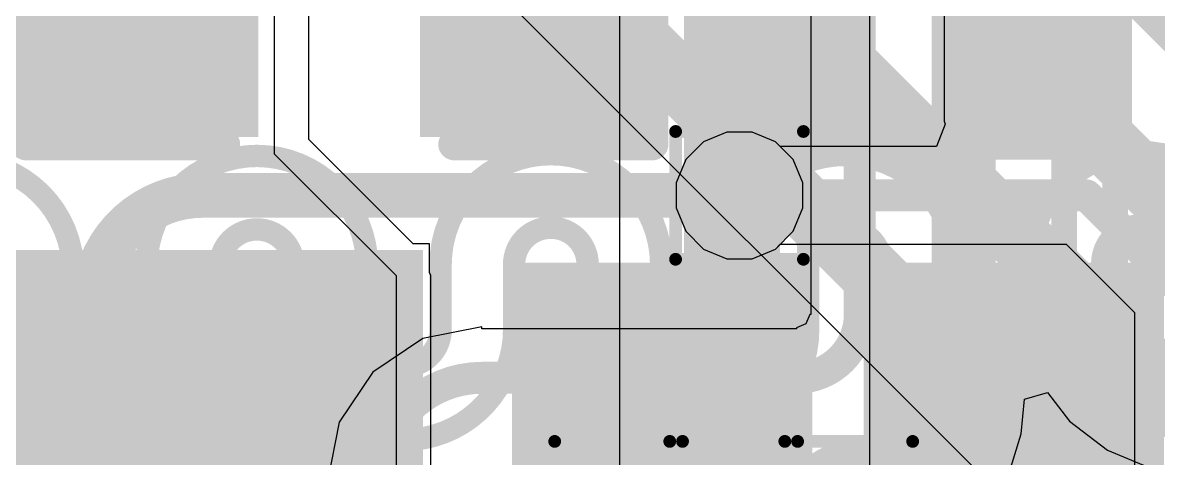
# Model space of a CAD drawing. Header units: inches. Extents: x -6 to 284, y -12 to 154.
# Drawn here: x 34.547 to 39.06, y 6.4 to 8.132 of the extents above; entities that cross this region are included whole.
import ezdxf

# ---------------------------------------------------------------- set-up
doc = ezdxf.new("R2010")
doc.units = ezdxf.units.IN
for name, color, linetype in [('Bottom Layer', 5, 'Continuous'), ('Bottom Overlay', 54, 'Continuous'), ('Bottom Paste', 16, 'Continuous'), ('Bottom Solder', 6, 'Continuous'), ('Drill Drawing', 1, 'Continuous'), ('GND-4', 54, 'Continuous'), ('PWR-1', 156, 'Continuous'), ('PWR-2', 130, 'Continuous'), ('Signal L1', 76, 'Continuous'), ('Signal L2', 6, 'Continuous'), ('Top Layer', 1, 'Continuous'), ('Via Holes', 16, 'Continuous')]:
    doc.layers.add(name, color=color, linetype=linetype)

# ---------------------------------------------------------------- blocks, each defined once
blk = doc.blocks.new('R___0402_B_227')
at = {"layer": 'Bottom Layer'}
for points in [[(-0.2412999999999999, 0.3174999999999999), (-0.2413000000000001, -0.3175), (-0.6985, -0.3174999999999999), (-0.6985, 0.3175)], [(0.6985, 0.3174999999999999), (0.6985, -0.3175), (0.2412999999999999, -0.3174999999999999), (0.2413000000000001, 0.3175)]]:
    blk.add_hatch(color=5, dxfattribs=at).paths.add_polyline_path(points)
at = {"layer": 'Bottom Paste'}
for points in [[(-0.2412999999999999, 0.3174999999999999), (-0.2413000000000001, -0.3175), (-0.6985, -0.3174999999999999), (-0.6985, 0.3175)], [(0.6985, 0.3174999999999999), (0.6985, -0.3175), (0.2412999999999999, -0.3174999999999999), (0.2413000000000001, 0.3175)]]:
    blk.add_hatch(color=16, dxfattribs=at).paths.add_polyline_path(points)
at = {"layer": 'Bottom Solder'}
for points in [[(-0.1862988399999999, 0.3725011599999999), (-0.18629884, -0.3725011600000001), (-0.75350116, -0.3725011599999999), (-0.75350116, 0.3725011600000001)], [(0.75350116, 0.3725011599999999), (0.75350116, -0.3725011600000001), (0.1862988399999999, -0.3725011599999999), (0.18629884, 0.3725011600000001)]]:
    blk.add_hatch(color=6, dxfattribs=at).paths.add_polyline_path(points)
at = {"layer": 'Bottom Overlay'}
for points in [[(-0.7874, -0.4064, 0.127, 0.127, 0), (-0.7874, 0.4064, 0.127, 0.127, 0)], [(-0.7874, 0.4064, 0.127, 0.127, 0), (0.7874, 0.4064, 0.127, 0.127, 0)], [(0.7874, -0.4064, 0.127, 0.127, 0), (0.7874, 0.4064, 0.127, 0.127, 0)], [(-0.8128, 0.4318, 0.0032258, 0.0032258, 0), (0.8128, 0.4318, 0.0032258, 0.0032258, 0)], [(-0.7874, -0.4064, 0.127, 0.127, 0), (0.7874, -0.4064, 0.127, 0.127, 0)]]:
    blk.add_lwpolyline(points, format="xyseb", dxfattribs=at)
for points in [[(-0.8191499999999999, 0.4064, 0.0635, 0.0635, 1), (-0.7556499999999999, 0.4064, 0.0635, 0.0635, 1)], [(-0.8191499999999999, 0.4064, 0.0635, 0.0635, 1), (-0.7556499999999999, 0.4064, 0.0635, 0.0635, 1)], [(0.7556499999999999, 0.4064, 0.0635, 0.0635, 1), (0.8191499999999999, 0.4064, 0.0635, 0.0635, 1)], [(0.7556499999999999, 0.4064, 0.0635, 0.0635, 1), (0.8191499999999999, 0.4064, 0.0635, 0.0635, 1)], [(-0.81360518, 0.4318, 0.0016129, 0.0016129, 1), (-0.8119948199999999, 0.4318, 0.0016129, 0.0016129, 1)], [(0.8119948199999999, 0.4318, 0.0016129, 0.0016129, 1), (0.81360518, 0.4318, 0.0016129, 0.0016129, 1)], [(-0.8191499999999999, -0.4064, 0.0635, 0.0635, 1), (-0.7556499999999999, -0.4064, 0.0635, 0.0635, 1)], [(-0.8191499999999999, -0.4064, 0.0635, 0.0635, 1), (-0.7556499999999999, -0.4064, 0.0635, 0.0635, 1)], [(0.7556499999999999, -0.4064, 0.0635, 0.0635, 1), (0.8191499999999999, -0.4064, 0.0635, 0.0635, 1)], [(0.7556499999999999, -0.4064, 0.0635, 0.0635, 1), (0.8191499999999999, -0.4064, 0.0635, 0.0635, 1)]]:
    blk.add_lwpolyline(points, format="xyseb", close=True, dxfattribs=at)
blk = doc.blocks.new('IND_0806_B_244')
at = {"layer": 'Bottom Layer'}
for points in [[(-1.32499735, 1.00000054), (-0.32499681, 1.00000054), (-0.32499681, -1.00000054), (-1.32499735, -1.00000054)], [(0.32499681, 1.00000054), (1.32499735, 1.00000054), (1.32499735, -1.00000054), (0.32499681, -1.00000054)]]:
    blk.add_hatch(color=5, dxfattribs=at).paths.add_polyline_path(points)
at = {"layer": 'Bottom Paste'}
for points in [[(-1.32499735, 1.00000054), (-0.32499681, 1.00000054), (-0.32499681, -1.00000054), (-1.32499735, -1.00000054)], [(0.32499681, 1.00000054), (1.32499735, 1.00000054), (1.32499735, -1.00000054), (0.32499681, -1.00000054)]]:
    blk.add_hatch(color=16, dxfattribs=at).paths.add_polyline_path(points)
at = {"layer": 'Bottom Solder'}
for points in [[(-1.42659735, 1.10160054), (-0.22339681, 1.10160054), (-0.22339681, -1.10160054), (-1.42659735, -1.10160054)], [(0.22339681, 1.10160054), (1.42659735, 1.10160054), (1.42659735, -1.10160054), (0.22339681, -1.10160054)]]:
    blk.add_hatch(color=6, dxfattribs=at).paths.add_polyline_path(points)
at = {"layer": 'Bottom Overlay'}
for points in [[(-0.127, 0.8636, 0.127, 0.127, 0), (0.1524, 0.8636, 0.127, 0.127, 0)], [(-0.127, -0.8636, 0.127, 0.127, 0), (0.1524, -0.8636, 0.127, 0.127, 0)]]:
    blk.add_lwpolyline(points, format="xyseb", dxfattribs=at)
for points in [[(-0.15875, 0.8636, 0.0635, 0.0635, 1), (-0.09524999999999999, 0.8636, 0.0635, 0.0635, 1)], [(0.12065, 0.8636, 0.0635, 0.0635, 1), (0.18415, 0.8636, 0.0635, 0.0635, 1)], [(-0.15875, -0.8636, 0.0635, 0.0635, 1), (-0.09524999999999999, -0.8636, 0.0635, 0.0635, 1)], [(0.12065, -0.8636, 0.0635, 0.0635, 1), (0.18415, -0.8636, 0.0635, 0.0635, 1)]]:
    blk.add_lwpolyline(points, format="xyseb", close=True, dxfattribs=at)
blk = doc.blocks.new('C___0603_B_430')
at = {"layer": 'Bottom Layer'}
for points in [[(-1.143, -0.4445), (-1.143, 0.4445), (-0.3809999999999999, 0.4445), (-0.3809999999999999, -0.4445)], [(0.3809999999999999, -0.4445), (0.3809999999999999, 0.4445), (1.143, 0.4445), (1.143, -0.4445)]]:
    blk.add_hatch(color=5, dxfattribs=at).paths.add_polyline_path(points)
at = {"layer": 'Bottom Paste'}
for points in [[(-1.143, -0.4445), (-1.143, 0.4445), (-0.3809999999999999, 0.4445), (-0.3809999999999999, -0.4445)], [(0.3809999999999999, -0.4445), (0.3809999999999999, 0.4445), (1.143, 0.4445), (1.143, -0.4445)]]:
    blk.add_hatch(color=16, dxfattribs=at).paths.add_polyline_path(points)
at = {"layer": 'Bottom Solder'}
for points in [[(-1.20299988, -0.50449988), (-1.20299988, 0.50449988), (-0.3210001199999999, 0.50449988), (-0.3210001199999999, -0.50449988)], [(0.3210001199999999, -0.50449988), (0.3210001199999999, 0.50449988), (1.20299988, 0.50449988), (1.20299988, -0.50449988)]]:
    blk.add_hatch(color=6, dxfattribs=at).paths.add_polyline_path(points)
at = {"layer": 'Bottom Overlay'}
for points in [[(-1.2446, 0.5334, 0.127, 0.127, 0), (-1.2446, -0.5334, 0.127, 0.127, 0)], [(-0.4571999999999999, 0.5334, 0.127, 0.127, 0), (-1.2446, 0.5334, 0.127, 0.127, 0)], [(1.2446, 0.5334, 0.127, 0.127, 0), (0.4571999999999999, 0.5333974599999999, 0.127, 0.127, 0)], [(1.2446, 0.5334, 0.127, 0.127, 0), (1.2446, -0.5334, 0.127, 0.127, 0)], [(-0.4571999999999999, -0.5334, 0.127, 0.127, 0), (-1.2446, -0.5334, 0.127, 0.127, 0)], [(1.2446, -0.5334, 0.127, 0.127, 0), (0.4571999999999999, -0.5334, 0.127, 0.127, 0)]]:
    blk.add_lwpolyline(points, format="xyseb", dxfattribs=at)
for points in [[(-1.27635, 0.5334, 0.0635, 0.0635, 1), (-1.21285, 0.5334, 0.0635, 0.0635, 1)], [(-1.27635, 0.5334, 0.0635, 0.0635, 1), (-1.21285, 0.5334, 0.0635, 0.0635, 1)], [(-0.4889499999999999, 0.5334, 0.0635, 0.0635, 1), (-0.42545, 0.5334, 0.0635, 0.0635, 1)], [(0.42545, 0.5333974599999999, 0.0635, 0.0635, 1), (0.4889499999999999, 0.5333974599999999, 0.0635, 0.0635, 1)], [(1.21285, 0.5334, 0.0635, 0.0635, 1), (1.27635, 0.5334, 0.0635, 0.0635, 1)], [(1.21285, 0.5334, 0.0635, 0.0635, 1), (1.27635, 0.5334, 0.0635, 0.0635, 1)], [(-1.27635, -0.5334, 0.0635, 0.0635, 1), (-1.21285, -0.5334, 0.0635, 0.0635, 1)], [(-1.27635, -0.5334, 0.0635, 0.0635, 1), (-1.21285, -0.5334, 0.0635, 0.0635, 1)], [(-0.4889499999999999, -0.5334, 0.0635, 0.0635, 1), (-0.42545, -0.5334, 0.0635, 0.0635, 1)], [(0.42545, -0.5334, 0.0635, 0.0635, 1), (0.4889499999999999, -0.5334, 0.0635, 0.0635, 1)], [(1.21285, -0.5334, 0.0635, 0.0635, 1), (1.27635, -0.5334, 0.0635, 0.0635, 1)], [(1.21285, -0.5334, 0.0635, 0.0635, 1), (1.27635, -0.5334, 0.0635, 0.0635, 1)]]:
    blk.add_lwpolyline(points, format="xyseb", close=True, dxfattribs=at)
blk = doc.blocks.new('C___0603_B_466')
at = {"layer": 'Bottom Layer'}
for points in [[(-1.143, -0.4445), (-1.143, 0.4445), (-0.3810000000000001, 0.4445), (-0.3809999999999999, -0.4445)], [(0.3810000000000001, -0.4445), (0.3809999999999999, 0.4445), (1.143, 0.4445), (1.143, -0.4445)]]:
    blk.add_hatch(color=5, dxfattribs=at).paths.add_polyline_path(points)
at = {"layer": 'Bottom Paste'}
for points in [[(-1.143, -0.4445), (-1.143, 0.4445), (-0.3810000000000001, 0.4445), (-0.3809999999999999, -0.4445)], [(0.3810000000000001, -0.4445), (0.3809999999999999, 0.4445), (1.143, 0.4445), (1.143, -0.4445)]]:
    blk.add_hatch(color=16, dxfattribs=at).paths.add_polyline_path(points)
at = {"layer": 'Bottom Solder'}
for points in [[(-1.20299988, -0.50449988), (-1.20299988, 0.5044998799999999), (-0.3210001200000001, 0.50449988), (-0.3210001199999999, -0.5044998799999999)], [(0.3210001200000001, -0.50449988), (0.3210001199999999, 0.5044998799999999), (1.20299988, 0.50449988), (1.20299988, -0.5044998799999999)]]:
    blk.add_hatch(color=6, dxfattribs=at).paths.add_polyline_path(points)
at = {"layer": 'Bottom Overlay'}
for points in [[(-1.2446, -0.5334, 0.127, 0.127, 0), (-1.2446, 0.5334, 0.127, 0.127, 0)], [(-0.4571999999999999, 0.5334, 0.127, 0.127, 0), (-1.2446, 0.5334, 0.127, 0.127, 0)], [(1.2446, 0.5334, 0.127, 0.127, 0), (0.4571999999999999, 0.5334, 0.127, 0.127, 0)], [(1.2446, -0.5334, 0.127, 0.127, 0), (1.2446, 0.5334, 0.127, 0.127, 0)], [(-0.4571999999999999, -0.5334, 0.127, 0.127, 0), (-1.2446, -0.5334, 0.127, 0.127, 0)], [(1.2446, -0.5334, 0.127, 0.127, 0), (0.4571999999999999, -0.5334, 0.127, 0.127, 0)]]:
    blk.add_lwpolyline(points, format="xyseb", dxfattribs=at)
for points in [[(-1.27635, 0.5334, 0.0635, 0.0635, 1), (-1.21285, 0.5334, 0.0635, 0.0635, 1)], [(-1.27635, 0.5334, 0.0635, 0.0635, 1), (-1.21285, 0.5334, 0.0635, 0.0635, 1)], [(-0.4889499999999999, 0.5334, 0.0635, 0.0635, 1), (-0.42545, 0.5334, 0.0635, 0.0635, 1)], [(0.42545, 0.5334, 0.0635, 0.0635, 1), (0.4889499999999999, 0.5334, 0.0635, 0.0635, 1)], [(1.21285, 0.5334, 0.0635, 0.0635, 1), (1.27635, 0.5334, 0.0635, 0.0635, 1)], [(1.21285, 0.5334, 0.0635, 0.0635, 1), (1.27635, 0.5334, 0.0635, 0.0635, 1)], [(-1.27635, -0.5334, 0.0635, 0.0635, 1), (-1.21285, -0.5334, 0.0635, 0.0635, 1)], [(-1.27635, -0.5334, 0.0635, 0.0635, 1), (-1.21285, -0.5334, 0.0635, 0.0635, 1)], [(-0.4889499999999999, -0.5334, 0.0635, 0.0635, 1), (-0.42545, -0.5334, 0.0635, 0.0635, 1)], [(0.42545, -0.5334, 0.0635, 0.0635, 1), (0.4889499999999999, -0.5334, 0.0635, 0.0635, 1)], [(1.21285, -0.5334, 0.0635, 0.0635, 1), (1.27635, -0.5334, 0.0635, 0.0635, 1)], [(1.21285, -0.5334, 0.0635, 0.0635, 1), (1.27635, -0.5334, 0.0635, 0.0635, 1)]]:
    blk.add_lwpolyline(points, format="xyseb", close=True, dxfattribs=at)
blk = doc.blocks.new('C___0603_B_468')
at = {"layer": 'Bottom Layer'}
for points in [[(-1.143, -0.4445), (-1.143, 0.4445), (-0.3810000000000001, 0.4445), (-0.3809999999999999, -0.4445)], [(0.3810000000000001, -0.4445), (0.3809999999999999, 0.4445), (1.143, 0.4445), (1.143, -0.4445)]]:
    blk.add_hatch(color=5, dxfattribs=at).paths.add_polyline_path(points)
at = {"layer": 'Bottom Paste'}
for points in [[(-1.143, -0.4445), (-1.143, 0.4445), (-0.3810000000000001, 0.4445), (-0.3809999999999999, -0.4445)], [(0.3810000000000001, -0.4445), (0.3809999999999999, 0.4445), (1.143, 0.4445), (1.143, -0.4445)]]:
    blk.add_hatch(color=16, dxfattribs=at).paths.add_polyline_path(points)
at = {"layer": 'Bottom Solder'}
for points in [[(-1.20299988, -0.50449988), (-1.20299988, 0.5044998799999999), (-0.3210001200000001, 0.50449988), (-0.3210001199999999, -0.5044998799999999)], [(0.3210001200000001, -0.50449988), (0.3210001199999999, 0.5044998799999999), (1.20299988, 0.50449988), (1.20299988, -0.5044998799999999)]]:
    blk.add_hatch(color=6, dxfattribs=at).paths.add_polyline_path(points)
at = {"layer": 'Bottom Overlay'}
for points in [[(-1.2446, -0.5334, 0.127, 0.127, 0), (-1.2446, 0.5334, 0.127, 0.127, 0)], [(-0.4571999999999999, 0.5334, 0.127, 0.127, 0), (-1.2446, 0.5334, 0.127, 0.127, 0)], [(1.2446, 0.5334, 0.127, 0.127, 0), (0.4571999999999999, 0.5334, 0.127, 0.127, 0)], [(1.2446, -0.5334, 0.127, 0.127, 0), (1.2446, 0.5334, 0.127, 0.127, 0)], [(-0.4571999999999999, -0.5334, 0.127, 0.127, 0), (-1.2446, -0.5334, 0.127, 0.127, 0)], [(1.2446, -0.5334, 0.127, 0.127, 0), (0.4571999999999999, -0.5334, 0.127, 0.127, 0)]]:
    blk.add_lwpolyline(points, format="xyseb", dxfattribs=at)
for points in [[(-1.27635, 0.5334, 0.0635, 0.0635, 1), (-1.21285, 0.5334, 0.0635, 0.0635, 1)], [(-1.27635, 0.5334, 0.0635, 0.0635, 1), (-1.21285, 0.5334, 0.0635, 0.0635, 1)], [(-0.4889499999999999, 0.5334, 0.0635, 0.0635, 1), (-0.42545, 0.5334, 0.0635, 0.0635, 1)], [(0.42545, 0.5334, 0.0635, 0.0635, 1), (0.4889499999999999, 0.5334, 0.0635, 0.0635, 1)], [(1.21285, 0.5334, 0.0635, 0.0635, 1), (1.27635, 0.5334, 0.0635, 0.0635, 1)], [(1.21285, 0.5334, 0.0635, 0.0635, 1), (1.27635, 0.5334, 0.0635, 0.0635, 1)], [(-1.27635, -0.5334, 0.0635, 0.0635, 1), (-1.21285, -0.5334, 0.0635, 0.0635, 1)], [(-1.27635, -0.5334, 0.0635, 0.0635, 1), (-1.21285, -0.5334, 0.0635, 0.0635, 1)], [(-0.4889499999999999, -0.5334, 0.0635, 0.0635, 1), (-0.42545, -0.5334, 0.0635, 0.0635, 1)], [(0.42545, -0.5334, 0.0635, 0.0635, 1), (0.4889499999999999, -0.5334, 0.0635, 0.0635, 1)], [(1.21285, -0.5334, 0.0635, 0.0635, 1), (1.27635, -0.5334, 0.0635, 0.0635, 1)], [(1.21285, -0.5334, 0.0635, 0.0635, 1), (1.27635, -0.5334, 0.0635, 0.0635, 1)]]:
    blk.add_lwpolyline(points, format="xyseb", close=True, dxfattribs=at)

msp = doc.modelspace()

# ---------------------------------------------------------------- hatches: boundary and pattern name
at = {"layer": 'Bottom Layer'}
msp.add_hatch(color=5, dxfattribs=at).paths.add_polyline_path([(38.34595836, 7.739628919999999), (38.80315836, 7.739628919999999), (38.80315836, 10.60519088), (38.34595836, 10.60519088)])
h = msp.add_hatch(color=5, dxfattribs=at)
edge = h.paths.add_edge_path()
edge.add_arc((37.39564784, 7.445179420000001), 0.1499997, 0, 360)
at = {"layer": 'Bottom Solder'}
h = msp.add_hatch(color=6, dxfattribs=at)
edge = h.paths.add_edge_path()
edge.add_arc((37.39564784, 7.445179420000001), 0.2515997, 0, 360)
h = msp.add_hatch(color=6, dxfattribs=at)
edge = h.paths.add_edge_path()
edge.add_arc((36.91523732, 6.21335562), 0.2515997, 0, 360)
h = msp.add_hatch(color=6, dxfattribs=at)
edge = h.paths.add_edge_path()
edge.add_arc((37.37243732, 6.21335562), 0.2515997, 0, 360)
h = msp.add_hatch(color=6, dxfattribs=at)
edge = h.paths.add_edge_path()
edge.add_arc((37.82963732, 6.21335562), 0.2515997, 0, 360)
at = {"layer": 'GND-4'}
h = msp.add_hatch(color=54, dxfattribs=at)
edge = h.paths.add_edge_path()
edge.add_arc((37.39564784, 7.445179420000001), 0.1499997, 0, 360)
at = {"layer": 'Signal L2'}
h = msp.add_hatch(color=6, dxfattribs=at)
edge = h.paths.add_edge_path()
edge.add_arc((37.39564784, 7.445179420000001), 0.1499997, 0, 360)
at = {"layer": 'Via Holes'}
h = msp.add_hatch(color=7, dxfattribs=at)
edge = h.paths.add_edge_path()
edge.add_arc((37.39564784, 7.445179420000001), 0.07499858, 0, 360)

# ---------------------------------------------------------------- linework, layer by layer
at = {"layer": 'Bottom Layer'}
for p, q in [((35.54700536, 10.78193932), (35.54700536, 7.61049278)), ((35.68447016, 7.66743196), (35.68447016, 10.78193932)), ((38.20849355999999, 10.57889934), (38.20849355999999, 7.739628919999999)), ((38.21317986, 7.728310679999999), (38.17775701999999, 7.639410679999999)), ((38.20849355999999, 7.739628919999999), (38.21317986, 7.728310679999999)), ((37.34560222, 7.69677912), (37.25312844, 7.65847592)), ((37.44569345999999, 7.69677912), (37.34560222, 7.69677912)), ((37.53816724, 7.65847592), (37.44569345999999, 7.69677912)), ((36.09866288, 7.2532367), (35.68447016, 7.66743196)), ((37.25312844, 7.65847592), (37.18235134, 7.58769882)), ((37.55723248, 7.639410679999999), (37.53816724, 7.65847592)), ((38.17775701999999, 7.639410679999999), (37.55723248, 7.639410679999999)), ((35.54700536, 7.61049278), (36.03125636, 7.1262367)), ((37.18235134, 7.58769882), (37.14404814, 7.495225039999999)), ((37.14404814, 7.495225039999999), (37.14404814, 7.395133799999999)), ((37.14404814, 7.395133799999999), (37.18235134, 7.302660019999999)), ((37.18235134, 7.302660019999999), (37.25312844, 7.23188292)), ((36.16333889999999, 7.2532367), (36.09866288, 7.2532367)), ((36.16333889999999, 7.139231339999999), (36.16333889999999, 7.2532367)), ((37.25312844, 7.23188292), (37.34560222, 7.19357972)), ((37.44569345999999, 7.19357972), (37.53816724, 7.23188292)), ((37.53816724, 7.23188292), (37.55723248, 7.25094816)), ((37.55723248, 7.25094816), (38.69385962, 7.25094816)), ((38.69385962, 7.25094816), (38.9645144, 6.980295920000001)), ((37.34560222, 7.19357972), (37.44569345999999, 7.19357972)), ((36.16872116, 7.1262367), (36.16333889999999, 7.139231339999999)), ((36.03125636, 7.1262367), (36.03125636, 5.718050539999999)), ((36.16872116, 5.9174761), (36.16872116, 7.1262367)), ((38.9645144, 6.980295920000001), (38.9645144, 5.91147154))]:
    msp.add_line(p, q, dxfattribs=at)
for points in [[(38.57455836, 7.968228919999999, 0.127, 0.127, 0), (38.57455836, 8.057128919999998, 0.127, 0.127, 0)], [(38.57455836, 7.968228919999999, 0.127, 0.127, 0), (39.05007938, 7.49270536, 0.127, 0.127, 0)], [(39.05007938, 7.49270536, 0.127, 0.127, 0), (39.38734565999999, 7.15543908, 0.127, 0.127, 0)], [(37.39564784, 7.445179420000001, 0.127, 0.127, 0), (38.77431411999999, 7.445179420000001, 0.127, 0.127, 0)], [(38.77431411999999, 7.445179420000001, 0.127, 0.127, 0), (39.15874566, 7.06074788, 0.127, 0.127, 0)]]:
    msp.add_lwpolyline(points, format="xyseb", dxfattribs=at)
for points in [[(38.54280836, 8.057128919999998, 0.0635, 0.0635, 1), (38.60630836, 8.057128919999998, 0.0635, 0.0635, 1)], [(38.54280836, 7.968228919999999, 0.0635, 0.0635, 1), (38.60630836, 7.968228919999999, 0.0635, 0.0635, 1)], [(38.54280836, 7.968228919999999, 0.0635, 0.0635, 1), (38.60630836, 7.968228919999999, 0.0635, 0.0635, 1)], [(39.01832938, 7.49270536, 0.0635, 0.0635, 1), (39.08182937999999, 7.49270536, 0.0635, 0.0635, 1)], [(39.01832938, 7.49270536, 0.0635, 0.0635, 1), (39.08182937999999, 7.49270536, 0.0635, 0.0635, 1)], [(37.36389784, 7.445179420000001, 0.0635, 0.0635, 1), (37.42739784, 7.445179420000001, 0.0635, 0.0635, 1)], [(38.74256412, 7.445179420000001, 0.0635, 0.0635, 1), (38.80606412, 7.445179420000001, 0.0635, 0.0635, 1)], [(38.74256412, 7.445179420000001, 0.0635, 0.0635, 1), (38.80606412, 7.445179420000001, 0.0635, 0.0635, 1)]]:
    msp.add_lwpolyline(points, format="xyseb", close=True, dxfattribs=at)
at = {"layer": 'Drill Drawing'}
for points in [[(37.14164784, 7.699179419999999, 0.0508, 0.0508, 0), (37.64964784, 7.699179419999999, 0.0508, 0.0508, 0)], [(37.14164784, 7.19117942, 0.0508, 0.0508, 0), (37.14164784, 7.699179419999999, 0.0508, 0.0508, 0)], [(37.64964784, 7.19117942, 0.0508, 0.0508, 0), (37.64964784, 7.699179419999999, 0.0508, 0.0508, 0)], [(37.14164784, 7.19117942, 0.0508, 0.0508, 0), (37.64964784, 7.19117942, 0.0508, 0.0508, 0)], [(36.66123732, 6.46735562, 0.0508, 0.0508, 0), (37.16923732, 6.46735562, 0.0508, 0.0508, 0)], [(36.66123732, 5.95935562, 0.0508, 0.0508, 0), (36.66123732, 6.46735562, 0.0508, 0.0508, 0)], [(37.11843732, 6.46735562, 0.0508, 0.0508, 0), (37.62643732, 6.46735562, 0.0508, 0.0508, 0)], [(37.11843732, 5.95935562, 0.0508, 0.0508, 0), (37.11843732, 6.46735562, 0.0508, 0.0508, 0)], [(37.16923732, 5.95935562, 0.0508, 0.0508, 0), (37.16923732, 6.46735562, 0.0508, 0.0508, 0)], [(37.57563732, 6.46735562, 0.0508, 0.0508, 0), (38.08363732, 6.46735562, 0.0508, 0.0508, 0)], [(37.57563732, 5.95935562, 0.0508, 0.0508, 0), (37.57563732, 6.46735562, 0.0508, 0.0508, 0)], [(37.62643732, 5.95935562, 0.0508, 0.0508, 0), (37.62643732, 6.46735562, 0.0508, 0.0508, 0)], [(38.08363732, 5.95935562, 0.0508, 0.0508, 0), (38.08363732, 6.46735562, 0.0508, 0.0508, 0)]]:
    msp.add_lwpolyline(points, format="xyseb", dxfattribs=at)
for points in [[(37.12894784, 7.699179419999999, 0.0254, 0.0254, 1), (37.15434783999999, 7.699179419999999, 0.0254, 0.0254, 1)], [(37.12894784, 7.699179419999999, 0.0254, 0.0254, 1), (37.15434783999999, 7.699179419999999, 0.0254, 0.0254, 1)], [(37.63694784, 7.699179419999999, 0.0254, 0.0254, 1), (37.66234784, 7.699179419999999, 0.0254, 0.0254, 1)], [(37.63694784, 7.699179419999999, 0.0254, 0.0254, 1), (37.66234784, 7.699179419999999, 0.0254, 0.0254, 1)], [(37.12894784, 7.19117942, 0.0254, 0.0254, 1), (37.15434783999999, 7.19117942, 0.0254, 0.0254, 1)], [(37.12894784, 7.19117942, 0.0254, 0.0254, 1), (37.15434783999999, 7.19117942, 0.0254, 0.0254, 1)], [(37.63694784, 7.19117942, 0.0254, 0.0254, 1), (37.66234784, 7.19117942, 0.0254, 0.0254, 1)], [(37.63694784, 7.19117942, 0.0254, 0.0254, 1), (37.66234784, 7.19117942, 0.0254, 0.0254, 1)], [(36.64853732, 6.46735562, 0.0254, 0.0254, 1), (36.67393731999999, 6.46735562, 0.0254, 0.0254, 1)], [(36.64853732, 6.46735562, 0.0254, 0.0254, 1), (36.67393731999999, 6.46735562, 0.0254, 0.0254, 1)], [(37.10573732, 6.46735562, 0.0254, 0.0254, 1), (37.13113731999999, 6.46735562, 0.0254, 0.0254, 1)], [(37.10573732, 6.46735562, 0.0254, 0.0254, 1), (37.13113731999999, 6.46735562, 0.0254, 0.0254, 1)], [(37.15653732, 6.46735562, 0.0254, 0.0254, 1), (37.18193732, 6.46735562, 0.0254, 0.0254, 1)], [(37.15653732, 6.46735562, 0.0254, 0.0254, 1), (37.18193732, 6.46735562, 0.0254, 0.0254, 1)], [(37.56293732, 6.46735562, 0.0254, 0.0254, 1), (37.58833731999999, 6.46735562, 0.0254, 0.0254, 1)], [(37.56293732, 6.46735562, 0.0254, 0.0254, 1), (37.58833731999999, 6.46735562, 0.0254, 0.0254, 1)], [(37.61373732, 6.46735562, 0.0254, 0.0254, 1), (37.63913732, 6.46735562, 0.0254, 0.0254, 1)], [(37.61373732, 6.46735562, 0.0254, 0.0254, 1), (37.63913732, 6.46735562, 0.0254, 0.0254, 1)], [(38.07093732, 6.46735562, 0.0254, 0.0254, 1), (38.09633732, 6.46735562, 0.0254, 0.0254, 1)], [(38.07093732, 6.46735562, 0.0254, 0.0254, 1), (38.09633732, 6.46735562, 0.0254, 0.0254, 1)]]:
    msp.add_lwpolyline(points, format="xyseb", close=True, dxfattribs=at)
at = {"layer": 'GND-4'}
for p, q in [((37.34560222, 7.69677912), (37.25312844, 7.65847592)), ((37.44569345999999, 7.69677912), (37.34560222, 7.69677912)), ((37.53816724, 7.65847592), (37.44569345999999, 7.69677912)), ((37.25312844, 7.65847592), (37.18235134, 7.58769882)), ((37.60894434, 7.58769882), (37.53816724, 7.65847592)), ((37.18235134, 7.58769882), (37.14404814, 7.495225039999999)), ((37.64724754, 7.495225039999999), (37.60894434, 7.58769882)), ((37.14404814, 7.495225039999999), (37.14404814, 7.395133799999999)), ((37.64724754, 7.395133799999999), (37.64724754, 7.495225039999999)), ((37.14404814, 7.395133799999999), (37.18235134, 7.302660019999999)), ((37.60894434, 7.302660019999999), (37.64724754, 7.395133799999999)), ((37.18235134, 7.302660019999999), (37.25312844, 7.23188292)), ((37.53816724, 7.23188292), (37.60894434, 7.302660019999999)), ((37.25312844, 7.23188292), (37.34560222, 7.19357972)), ((37.44569345999999, 7.19357972), (37.53816724, 7.23188292)), ((37.34560222, 7.19357972), (37.44569345999999, 7.19357972))]:
    msp.add_line(p, q, dxfattribs=at)
at = {"layer": 'PWR-1'}
for p, q in [((36.91887206, 15.29101336), (36.91887206, 4.91602014)), ((37.91341414, 4.49352416), (37.91341414, 12.77255002))]:
    msp.add_line(p, q, dxfattribs=at)
msp.add_lwpolyline([(37.36618637999999, 4.68884762, 0.3809999999999999, 0.3809999999999999, 0), (37.36618637999999, 13.4521575, 0.3809999999999999, 0.3809999999999999, 0)], format="xyseb", dxfattribs=at)
at = {"layer": 'PWR-2'}
msp.add_line((36.45122757999999, 8.23931804), (40.85967444, 3.83087118), dxfattribs=at)
for points in [[(38.09881382, 9.184520619999999, 0.254, 0.254, 0), (42.75209382, 4.53124062, 0.254, 0.254, 0)], [(37.61909926, 8.890762, 0.254, 0.254, 0), (42.28737542, 4.222485839999999, 0.254, 0.254, 0)], [(37.12674566, 8.6540467, 0.254, 0.254, 0), (41.7278439, 4.05294846, 0.254, 0.254, 0)], [(36.63435141999999, 8.42244188, 0.254, 0.254, 0), (41.1186503, 3.938142999999999, 0.254, 0.254, 0)]]:
    msp.add_lwpolyline(points, format="xyseb", dxfattribs=at)
at = {"layer": 'Signal L1'}
for points in [[(35.03956162, 7.166503319999999, 0.08889999999999999, 0.08889999999999999, -0.9960772647489565), (35.915854, 7.164781199999999, 0.08889999999999999, 0.08889999999999999, 0)], [(36.20795146, 7.171065159999999, 0.08889999999999999, 0.08889999999999999, -0.9979788423930086), (37.08424891999999, 7.17227928, 0.08889999999999999, 0.08889999999999999, 0)], [(37.37634637999999, 7.168179719999999, 0.08889999999999999, 0.08889999999999999, -0.9979788423930086), (38.25264384, 7.16939384, 0.08889999999999999, 0.08889999999999999, 0)], [(38.54474638, 7.173158119999999, 0.08889999999999999, 0.08889999999999999, -0.4141080958316922), (38.98896952, 7.617536199999999, 0.08889999999999999, 0.08889999999999999, 0)], [(38.98896952, 7.617536199999999, 0.08889999999999999, 0.08889999999999999, -0.001486962764540149), (38.9898382, 7.617533659999999, 0.08889999999999999, 0.08889999999999999, 0)], [(38.9898382, 7.617533659999999, 0.08889999999999999, 0.08889999999999999, -0.4137313574715116), (39.4210413, 7.18561936, 0.08889999999999999, 0.08889999999999999, 0)], [(34.30931416, 7.57928634, 0.08889999999999999, 0.08889999999999999, -0.4142135623730951), (34.74746162, 7.141138879999999, 0.08889999999999999, 0.08889999999999999, 0)], [(36.50005146, 7.17092546, 0.08889999999999999, 0.08889999999999999, -0.9974553901509181), (36.79215145999999, 7.171390279999999, 0.08889999999999999, 0.08889999999999999, 0)], [(37.66844638, 7.16804002, 0.08889999999999999, 0.08889999999999999, -0.9974553901509181), (37.96054638, 7.16850484, 0.08889999999999999, 0.08889999999999999, 0)], [(38.83684638, 7.17315558, 0.08889999999999999, 0.08889999999999999, -0.4123192658306905), (38.98814148, 7.32543366, 0.08889999999999999, 0.08889999999999999, 0)], [(38.98841834, 7.32543112, 0.08889999999999999, 0.08889999999999999, -0.0004739047837751967), (38.98814148, 7.32543366, 0.08889999999999999, 0.08889999999999999, 0)], [(38.98841834, 7.32543112, 0.08889999999999999, 0.08889999999999999, -0.4156989098297285), (39.12894129999999, 7.18561936, 0.08889999999999999, 0.08889999999999999, 0)], [(35.33165907999999, 7.1651368, 0.08889999999999999, 0.08889999999999999, -0.9929120696093238), (35.62375146, 7.164781199999999, 0.08889999999999999, 0.08889999999999999, 0)], [(34.74746162, 6.911212999999999, 0.08889999999999999, 0.08889999999999999, 0), (34.74746162, 7.141138879999999, 0.08889999999999999, 0.08889999999999999, 0)], [(35.03955908, 6.91243474, 0.08889999999999999, 0.08889999999999999, 0), (35.03955908, 7.166503319999999, 0.08889999999999999, 0.08889999999999999, 0)], [(35.33165907999999, 6.91207914, 0.08889999999999999, 0.08889999999999999, 0), (35.33165907999999, 7.1651368, 0.08889999999999999, 0.08889999999999999, 0)], [(35.62375146, 6.911212999999999, 0.08889999999999999, 0.08889999999999999, 0), (35.62375146, 7.164781199999999, 0.08889999999999999, 0.08889999999999999, 0)], [(35.91585146, 6.911215539999999, 0.08889999999999999, 0.08889999999999999, 0), (35.91585146, 7.164781199999999, 0.08889999999999999, 0.08889999999999999, 0)], [(36.20795146, 7.171065159999999, 0.08889999999999999, 0.08889999999999999, 0), (36.207954, 6.911212999999999, 0.08889999999999999, 0.08889999999999999, 0)], [(36.50005146, 6.911218079999999, 0.08889999999999999, 0.08889999999999999, 0), (36.50005146, 7.17092546, 0.08889999999999999, 0.08889999999999999, 0)], [(36.79214892, 7.171390279999999, 0.08889999999999999, 0.08889999999999999, 0), (36.79215145999999, 6.911212999999999, 0.08889999999999999, 0.08889999999999999, 0)], [(37.08424638, 7.17227928, 0.08889999999999999, 0.08889999999999999, 0), (37.08424891999999, 6.911218079999999, 0.08889999999999999, 0.08889999999999999, 0)], [(37.37634637999999, 7.168179719999999, 0.08889999999999999, 0.08889999999999999, 0), (37.37634892, 6.911212999999999, 0.08889999999999999, 0.08889999999999999, 0)], [(37.66844638, 6.911218079999999, 0.08889999999999999, 0.08889999999999999, 0), (37.66844638, 7.16804002, 0.08889999999999999, 0.08889999999999999, 0)], [(37.96054384, 7.16850484, 0.08889999999999999, 0.08889999999999999, 0), (37.96054638, 6.911212999999999, 0.08889999999999999, 0.08889999999999999, 0)], [(38.2526413, 7.16939384, 0.08889999999999999, 0.08889999999999999, 0), (38.25264384, 6.911218079999999, 0.08889999999999999, 0.08889999999999999, 0)], [(38.54474384, 6.911218079999999, 0.08889999999999999, 0.08889999999999999, 0), (38.54474638, 7.173158119999999, 0.08889999999999999, 0.08889999999999999, 0)], [(38.83684384, 6.911212999999999, 0.08889999999999999, 0.08889999999999999, 0), (38.83684384, 7.17315558, 0.08889999999999999, 0.08889999999999999, 0)], [(34.89350908, 6.473065539999999, 0.08889999999999999, 0.08889999999999999, -0.4142135623730951), (34.45536162, 6.911212999999999, 0.08889999999999999, 0.08889999999999999, 0)], [(34.89350908, 6.76516554, 0.08889999999999999, 0.08889999999999999, -0.4142135623730951), (34.74746162, 6.911212999999999, 0.08889999999999999, 0.08889999999999999, 0)], [(35.03955908, 6.911212999999999, 0.08889999999999999, 0.08889999999999999, -0.4142135623730951), (34.89351162, 6.76516554, 0.08889999999999999, 0.08889999999999999, 0)], [(35.33165907999999, 6.911212999999999, 0.08889999999999999, 0.08889999999999999, -0.4142135623730951), (34.89351162, 6.473065539999999, 0.08889999999999999, 0.08889999999999999, 0)], [(35.03955654, 6.911210459999999, 0.08889999999999999, 0.08889999999999999, -0.001047829503370932), (35.03955908, 6.91243474, 0.08889999999999999, 0.08889999999999999, 0)], [(35.33165907999999, 6.91207914, 0.08889999999999999, 0.08889999999999999, -0.0006174008650557149), (35.33165907999999, 6.911718459999999, 0.08889999999999999, 0.08889999999999999, 0)], [(35.33165907999999, 6.911718459999999, 0.08889999999999999, 0.08889999999999999, -0.0004282641879759704), (35.33165907999999, 6.911218079999999, 0.08889999999999999, 0.08889999999999999, 0)], [(35.62375146, 6.911212999999999, 0.08889999999999999, 0.08889999999999999, 0), (35.62375654, 6.911212999999999, 0.08889999999999999, 0.08889999999999999, 0)], [(36.061904, 6.473065539999999, 0.08889999999999999, 0.08889999999999999, -0.4142135623730951), (35.62375654, 6.911212999999999, 0.08889999999999999, 0.08889999999999999, 0)], [(36.061904, 6.76516554, 0.08889999999999999, 0.08889999999999999, -0.4142135623730951), (35.91585654, 6.911212999999999, 0.08889999999999999, 0.08889999999999999, 0)], [(36.207954, 6.911212999999999, 0.08889999999999999, 0.08889999999999999, -0.4142135623730951), (36.06190654, 6.76516554, 0.08889999999999999, 0.08889999999999999, 0)], [(36.500054, 6.911212999999999, 0.08889999999999999, 0.08889999999999999, -0.4142135623730951), (36.06190654, 6.473065539999999, 0.08889999999999999, 0.08889999999999999, 0)], [(37.23029892, 6.473065539999999, 0.08889999999999999, 0.08889999999999999, -0.4142135623730951), (36.79215145999999, 6.911212999999999, 0.08889999999999999, 0.08889999999999999, 0)], [(37.23029892, 6.76516554, 0.08889999999999999, 0.08889999999999999, -0.4142135623730951), (37.08425146, 6.911212999999999, 0.08889999999999999, 0.08889999999999999, 0)], [(37.37634892, 6.911212999999999, 0.08889999999999999, 0.08889999999999999, -0.4142135623730951), (37.23030145999999, 6.76516554, 0.08889999999999999, 0.08889999999999999, 0)], [(37.66844892, 6.911212999999999, 0.08889999999999999, 0.08889999999999999, -0.4142135623730951), (37.23030145999999, 6.473065539999999, 0.08889999999999999, 0.08889999999999999, 0)], [(38.39869384, 6.473065539999999, 0.08889999999999999, 0.08889999999999999, -0.4142135623730951), (37.96054638, 6.911212999999999, 0.08889999999999999, 0.08889999999999999, 0)], [(38.39869384, 6.76516554, 0.08889999999999999, 0.08889999999999999, -0.4142135623730951), (38.25264637999999, 6.911212999999999, 0.08889999999999999, 0.08889999999999999, 0)], [(38.54474384, 6.911212999999999, 0.08889999999999999, 0.08889999999999999, -0.4142135623730951), (38.39869638, 6.76516554, 0.08889999999999999, 0.08889999999999999, 0)], [(38.83684384, 6.911212999999999, 0.08889999999999999, 0.08889999999999999, -0.4142135623730951), (38.39869638, 6.473065539999999, 0.08889999999999999, 0.08889999999999999, 0)], [(34.89350908, 6.76516554, 0.08889999999999999, 0.08889999999999999, 0), (34.89351162, 6.76516554, 0.08889999999999999, 0.08889999999999999, 0)], [(36.061904, 6.76516554, 0.08889999999999999, 0.08889999999999999, 0), (36.06190654, 6.76516554, 0.08889999999999999, 0.08889999999999999, 0)], [(37.23029892, 6.76516554, 0.08889999999999999, 0.08889999999999999, 0), (37.23030145999999, 6.76516554, 0.08889999999999999, 0.08889999999999999, 0)], [(38.39869384, 6.76516554, 0.08889999999999999, 0.08889999999999999, 0), (38.39869638, 6.76516554, 0.08889999999999999, 0.08889999999999999, 0)], [(34.89350908, 6.473065539999999, 0.08889999999999999, 0.08889999999999999, 0), (34.89351162, 6.473065539999999, 0.08889999999999999, 0.08889999999999999, 0)], [(36.061904, 6.473065539999999, 0.08889999999999999, 0.08889999999999999, 0), (36.06190654, 6.473065539999999, 0.08889999999999999, 0.08889999999999999, 0)], [(37.23029892, 6.473065539999999, 0.08889999999999999, 0.08889999999999999, 0), (37.23030145999999, 6.473065539999999, 0.08889999999999999, 0.08889999999999999, 0)], [(38.39869384, 6.473065539999999, 0.08889999999999999, 0.08889999999999999, 0), (38.39869638, 6.473065539999999, 0.08889999999999999, 0.08889999999999999, 0)]]:
    msp.add_lwpolyline(points, format="xyseb", dxfattribs=at)
for points in [[(38.96674452, 7.617536199999999, 0.04445, 0.04445, 1), (39.01119452, 7.617536199999999, 0.04445, 0.04445, 1)], [(38.96674452, 7.617536199999999, 0.04445, 0.04445, 1), (39.01119452, 7.617536199999999, 0.04445, 0.04445, 1)], [(38.9676132, 7.617533659999999, 0.04445, 0.04445, 1), (39.0120632, 7.617533659999999, 0.04445, 0.04445, 1)], [(38.9676132, 7.617533659999999, 0.04445, 0.04445, 1), (39.0120632, 7.617533659999999, 0.04445, 0.04445, 1)], [(38.96591648, 7.32543366, 0.04445, 0.04445, 1), (39.01036647999999, 7.32543366, 0.04445, 0.04445, 1)], [(38.96591648, 7.32543366, 0.04445, 0.04445, 1), (39.01036647999999, 7.32543366, 0.04445, 0.04445, 1)], [(38.96619334, 7.32543112, 0.04445, 0.04445, 1), (39.01064334, 7.32543112, 0.04445, 0.04445, 1)], [(38.96619334, 7.32543112, 0.04445, 0.04445, 1), (39.01064334, 7.32543112, 0.04445, 0.04445, 1)], [(34.72523662, 7.141138879999999, 0.04445, 0.04445, 1), (34.76968662, 7.141138879999999, 0.04445, 0.04445, 1)], [(34.72523662, 7.141138879999999, 0.04445, 0.04445, 1), (34.76968662, 7.141138879999999, 0.04445, 0.04445, 1)], [(35.01733408, 7.166503319999999, 0.04445, 0.04445, 1), (35.06178408, 7.166503319999999, 0.04445, 0.04445, 1)], [(35.01733661999999, 7.166503319999999, 0.04445, 0.04445, 1), (35.06178662, 7.166503319999999, 0.04445, 0.04445, 1)], [(35.30943408, 7.1651368, 0.04445, 0.04445, 1), (35.35388407999999, 7.1651368, 0.04445, 0.04445, 1)], [(35.30943408, 7.1651368, 0.04445, 0.04445, 1), (35.35388407999999, 7.1651368, 0.04445, 0.04445, 1)], [(35.60152646, 7.164781199999999, 0.04445, 0.04445, 1), (35.64597646, 7.164781199999999, 0.04445, 0.04445, 1)], [(35.60152646, 7.164781199999999, 0.04445, 0.04445, 1), (35.64597646, 7.164781199999999, 0.04445, 0.04445, 1)], [(35.89362646, 7.164781199999999, 0.04445, 0.04445, 1), (35.93807646, 7.164781199999999, 0.04445, 0.04445, 1)], [(35.893629, 7.164781199999999, 0.04445, 0.04445, 1), (35.93807899999999, 7.164781199999999, 0.04445, 0.04445, 1)], [(36.18572646, 7.171065159999999, 0.04445, 0.04445, 1), (36.23017646, 7.171065159999999, 0.04445, 0.04445, 1)], [(36.18572646, 7.171065159999999, 0.04445, 0.04445, 1), (36.23017646, 7.171065159999999, 0.04445, 0.04445, 1)], [(36.47782646, 7.17092546, 0.04445, 0.04445, 1), (36.52227646, 7.17092546, 0.04445, 0.04445, 1)], [(36.47782646, 7.17092546, 0.04445, 0.04445, 1), (36.52227646, 7.17092546, 0.04445, 0.04445, 1)], [(36.76992392, 7.171390279999999, 0.04445, 0.04445, 1), (36.81437392, 7.171390279999999, 0.04445, 0.04445, 1)], [(36.76992645999999, 7.171390279999999, 0.04445, 0.04445, 1), (36.81437646, 7.171390279999999, 0.04445, 0.04445, 1)], [(37.06202138, 7.17227928, 0.04445, 0.04445, 1), (37.10647138, 7.17227928, 0.04445, 0.04445, 1)], [(37.06202391999999, 7.17227928, 0.04445, 0.04445, 1), (37.10647392, 7.17227928, 0.04445, 0.04445, 1)], [(37.35412138, 7.168179719999999, 0.04445, 0.04445, 1), (37.39857138, 7.168179719999999, 0.04445, 0.04445, 1)], [(37.35412138, 7.168179719999999, 0.04445, 0.04445, 1), (37.39857138, 7.168179719999999, 0.04445, 0.04445, 1)], [(37.64622138, 7.16804002, 0.04445, 0.04445, 1), (37.69067138, 7.16804002, 0.04445, 0.04445, 1)], [(37.64622138, 7.16804002, 0.04445, 0.04445, 1), (37.69067138, 7.16804002, 0.04445, 0.04445, 1)], [(37.93831884, 7.16850484, 0.04445, 0.04445, 1), (37.98276884, 7.16850484, 0.04445, 0.04445, 1)], [(37.93832138, 7.16850484, 0.04445, 0.04445, 1), (37.98277138, 7.16850484, 0.04445, 0.04445, 1)], [(38.2304163, 7.16939384, 0.04445, 0.04445, 1), (38.2748663, 7.16939384, 0.04445, 0.04445, 1)], [(38.23041884, 7.16939384, 0.04445, 0.04445, 1), (38.27486884, 7.16939384, 0.04445, 0.04445, 1)], [(38.52252138, 7.173158119999999, 0.04445, 0.04445, 1), (38.56697138, 7.173158119999999, 0.04445, 0.04445, 1)], [(38.52252138, 7.173158119999999, 0.04445, 0.04445, 1), (38.56697138, 7.173158119999999, 0.04445, 0.04445, 1)], [(38.81461884, 7.17315558, 0.04445, 0.04445, 1), (38.85906884, 7.17315558, 0.04445, 0.04445, 1)], [(38.81462138, 7.17315558, 0.04445, 0.04445, 1), (38.85907138, 7.17315558, 0.04445, 0.04445, 1)], [(34.72523662, 6.911212999999999, 0.04445, 0.04445, 1), (34.76968662, 6.911212999999999, 0.04445, 0.04445, 1)], [(34.72523662, 6.911212999999999, 0.04445, 0.04445, 1), (34.76968662, 6.911212999999999, 0.04445, 0.04445, 1)], [(35.01733153999999, 6.911210459999999, 0.04445, 0.04445, 1), (35.06178154, 6.911210459999999, 0.04445, 0.04445, 1)], [(35.01733408, 6.91243474, 0.04445, 0.04445, 1), (35.06178408, 6.91243474, 0.04445, 0.04445, 1)], [(35.01733408, 6.91243474, 0.04445, 0.04445, 1), (35.06178408, 6.91243474, 0.04445, 0.04445, 1)], [(35.01733408, 6.911212999999999, 0.04445, 0.04445, 1), (35.06178408, 6.911212999999999, 0.04445, 0.04445, 1)], [(35.30943408, 6.91207914, 0.04445, 0.04445, 1), (35.35388407999999, 6.91207914, 0.04445, 0.04445, 1)], [(35.30943408, 6.91207914, 0.04445, 0.04445, 1), (35.35388407999999, 6.91207914, 0.04445, 0.04445, 1)], [(35.30943408, 6.911718459999999, 0.04445, 0.04445, 1), (35.35388407999999, 6.911718459999999, 0.04445, 0.04445, 1)], [(35.30943408, 6.911718459999999, 0.04445, 0.04445, 1), (35.35388407999999, 6.911718459999999, 0.04445, 0.04445, 1)], [(35.30943408, 6.911218079999999, 0.04445, 0.04445, 1), (35.35388407999999, 6.911218079999999, 0.04445, 0.04445, 1)], [(35.30943408, 6.911212999999999, 0.04445, 0.04445, 1), (35.35388407999999, 6.911212999999999, 0.04445, 0.04445, 1)], [(35.60152646, 6.911212999999999, 0.04445, 0.04445, 1), (35.64597646, 6.911212999999999, 0.04445, 0.04445, 1)], [(35.60152646, 6.911212999999999, 0.04445, 0.04445, 1), (35.64597646, 6.911212999999999, 0.04445, 0.04445, 1)], [(35.60153154, 6.911212999999999, 0.04445, 0.04445, 1), (35.64598153999999, 6.911212999999999, 0.04445, 0.04445, 1)], [(35.60153154, 6.911212999999999, 0.04445, 0.04445, 1), (35.64598153999999, 6.911212999999999, 0.04445, 0.04445, 1)], [(35.89362646, 6.911215539999999, 0.04445, 0.04445, 1), (35.93807646, 6.911215539999999, 0.04445, 0.04445, 1)], [(35.89363154, 6.911212999999999, 0.04445, 0.04445, 1), (35.93808154, 6.911212999999999, 0.04445, 0.04445, 1)], [(36.185729, 6.911212999999999, 0.04445, 0.04445, 1), (36.230179, 6.911212999999999, 0.04445, 0.04445, 1)], [(36.185729, 6.911212999999999, 0.04445, 0.04445, 1), (36.230179, 6.911212999999999, 0.04445, 0.04445, 1)], [(36.47782646, 6.911218079999999, 0.04445, 0.04445, 1), (36.52227646, 6.911218079999999, 0.04445, 0.04445, 1)], [(36.477829, 6.911212999999999, 0.04445, 0.04445, 1), (36.522279, 6.911212999999999, 0.04445, 0.04445, 1)], [(36.76992645999999, 6.911212999999999, 0.04445, 0.04445, 1), (36.81437646, 6.911212999999999, 0.04445, 0.04445, 1)], [(36.76992645999999, 6.911212999999999, 0.04445, 0.04445, 1), (36.81437646, 6.911212999999999, 0.04445, 0.04445, 1)], [(37.06202391999999, 6.911218079999999, 0.04445, 0.04445, 1), (37.10647392, 6.911218079999999, 0.04445, 0.04445, 1)], [(37.06202646, 6.911212999999999, 0.04445, 0.04445, 1), (37.10647646, 6.911212999999999, 0.04445, 0.04445, 1)], [(37.35412392, 6.911212999999999, 0.04445, 0.04445, 1), (37.39857392, 6.911212999999999, 0.04445, 0.04445, 1)], [(37.35412392, 6.911212999999999, 0.04445, 0.04445, 1), (37.39857392, 6.911212999999999, 0.04445, 0.04445, 1)], [(37.64622138, 6.911218079999999, 0.04445, 0.04445, 1), (37.69067138, 6.911218079999999, 0.04445, 0.04445, 1)], [(37.64622392, 6.911212999999999, 0.04445, 0.04445, 1), (37.69067391999999, 6.911212999999999, 0.04445, 0.04445, 1)], [(37.93832138, 6.911212999999999, 0.04445, 0.04445, 1), (37.98277138, 6.911212999999999, 0.04445, 0.04445, 1)], [(37.93832138, 6.911212999999999, 0.04445, 0.04445, 1), (37.98277138, 6.911212999999999, 0.04445, 0.04445, 1)], [(38.23041884, 6.911218079999999, 0.04445, 0.04445, 1), (38.27486884, 6.911218079999999, 0.04445, 0.04445, 1)], [(38.23042138, 6.911212999999999, 0.04445, 0.04445, 1), (38.27487138, 6.911212999999999, 0.04445, 0.04445, 1)], [(38.52251884, 6.911218079999999, 0.04445, 0.04445, 1), (38.56696884, 6.911218079999999, 0.04445, 0.04445, 1)], [(38.52251884, 6.911212999999999, 0.04445, 0.04445, 1), (38.56696884, 6.911212999999999, 0.04445, 0.04445, 1)], [(38.81461884, 6.911212999999999, 0.04445, 0.04445, 1), (38.85906884, 6.911212999999999, 0.04445, 0.04445, 1)], [(38.81461884, 6.911212999999999, 0.04445, 0.04445, 1), (38.85906884, 6.911212999999999, 0.04445, 0.04445, 1)], [(34.87128408, 6.76516554, 0.04445, 0.04445, 1), (34.91573408, 6.76516554, 0.04445, 0.04445, 1)], [(34.87128408, 6.76516554, 0.04445, 0.04445, 1), (34.91573408, 6.76516554, 0.04445, 0.04445, 1)], [(34.87128662, 6.76516554, 0.04445, 0.04445, 1), (34.91573662, 6.76516554, 0.04445, 0.04445, 1)], [(34.87128662, 6.76516554, 0.04445, 0.04445, 1), (34.91573662, 6.76516554, 0.04445, 0.04445, 1)], [(36.039679, 6.76516554, 0.04445, 0.04445, 1), (36.084129, 6.76516554, 0.04445, 0.04445, 1)], [(36.039679, 6.76516554, 0.04445, 0.04445, 1), (36.084129, 6.76516554, 0.04445, 0.04445, 1)], [(36.03968154, 6.76516554, 0.04445, 0.04445, 1), (36.08413153999999, 6.76516554, 0.04445, 0.04445, 1)], [(36.03968154, 6.76516554, 0.04445, 0.04445, 1), (36.08413153999999, 6.76516554, 0.04445, 0.04445, 1)], [(37.20807392, 6.76516554, 0.04445, 0.04445, 1), (37.25252392, 6.76516554, 0.04445, 0.04445, 1)], [(37.20807392, 6.76516554, 0.04445, 0.04445, 1), (37.25252392, 6.76516554, 0.04445, 0.04445, 1)], [(37.20807645999999, 6.76516554, 0.04445, 0.04445, 1), (37.25252646, 6.76516554, 0.04445, 0.04445, 1)], [(37.20807645999999, 6.76516554, 0.04445, 0.04445, 1), (37.25252646, 6.76516554, 0.04445, 0.04445, 1)], [(38.37646884, 6.76516554, 0.04445, 0.04445, 1), (38.42091884, 6.76516554, 0.04445, 0.04445, 1)], [(38.37646884, 6.76516554, 0.04445, 0.04445, 1), (38.42091884, 6.76516554, 0.04445, 0.04445, 1)], [(38.37647138, 6.76516554, 0.04445, 0.04445, 1), (38.42092138, 6.76516554, 0.04445, 0.04445, 1)], [(38.37647138, 6.76516554, 0.04445, 0.04445, 1), (38.42092138, 6.76516554, 0.04445, 0.04445, 1)], [(34.87128408, 6.473065539999999, 0.04445, 0.04445, 1), (34.91573408, 6.473065539999999, 0.04445, 0.04445, 1)], [(34.87128408, 6.473065539999999, 0.04445, 0.04445, 1), (34.91573408, 6.473065539999999, 0.04445, 0.04445, 1)], [(34.87128662, 6.473065539999999, 0.04445, 0.04445, 1), (34.91573662, 6.473065539999999, 0.04445, 0.04445, 1)], [(34.87128662, 6.473065539999999, 0.04445, 0.04445, 1), (34.91573662, 6.473065539999999, 0.04445, 0.04445, 1)], [(36.039679, 6.473065539999999, 0.04445, 0.04445, 1), (36.084129, 6.473065539999999, 0.04445, 0.04445, 1)], [(36.039679, 6.473065539999999, 0.04445, 0.04445, 1), (36.084129, 6.473065539999999, 0.04445, 0.04445, 1)], [(36.03968154, 6.473065539999999, 0.04445, 0.04445, 1), (36.08413153999999, 6.473065539999999, 0.04445, 0.04445, 1)], [(36.03968154, 6.473065539999999, 0.04445, 0.04445, 1), (36.08413153999999, 6.473065539999999, 0.04445, 0.04445, 1)], [(37.20807392, 6.473065539999999, 0.04445, 0.04445, 1), (37.25252392, 6.473065539999999, 0.04445, 0.04445, 1)], [(37.20807392, 6.473065539999999, 0.04445, 0.04445, 1), (37.25252392, 6.473065539999999, 0.04445, 0.04445, 1)], [(37.20807645999999, 6.473065539999999, 0.04445, 0.04445, 1), (37.25252646, 6.473065539999999, 0.04445, 0.04445, 1)], [(37.20807645999999, 6.473065539999999, 0.04445, 0.04445, 1), (37.25252646, 6.473065539999999, 0.04445, 0.04445, 1)], [(38.37646884, 6.473065539999999, 0.04445, 0.04445, 1), (38.42091884, 6.473065539999999, 0.04445, 0.04445, 1)], [(38.37646884, 6.473065539999999, 0.04445, 0.04445, 1), (38.42091884, 6.473065539999999, 0.04445, 0.04445, 1)], [(38.37647138, 6.473065539999999, 0.04445, 0.04445, 1), (38.42092138, 6.473065539999999, 0.04445, 0.04445, 1)], [(38.37647138, 6.473065539999999, 0.04445, 0.04445, 1), (38.42092138, 6.473065539999999, 0.04445, 0.04445, 1)]]:
    msp.add_lwpolyline(points, format="xyseb", close=True, dxfattribs=at)
at = {"layer": 'Signal L2'}
for points in [[(34.82794406, 7.009947879999999, 0.1778, 0.1778, -0.4142135623730951), (35.2631756, 7.445179420000001, 0.1778, 0.1778, 0)], [(35.2631756, 7.445179420000001, 0.1778, 0.1778, 0), (37.39564784, 7.445179420000001, 0.1778, 0.1778, 0)], [(34.82794406, 3.720391339999999, 0.1778, 0.1778, 0), (34.82794406, 7.009947879999999, 0.1778, 0.1778, 0)]]:
    msp.add_lwpolyline(points, format="xyseb", dxfattribs=at)
for points in [[(35.2187256, 7.445179420000001, 0.08889999999999999, 0.08889999999999999, 1), (35.30762559999999, 7.445179420000001, 0.08889999999999999, 0.08889999999999999, 1)], [(35.2187256, 7.445179420000001, 0.08889999999999999, 0.08889999999999999, 1), (35.30762559999999, 7.445179420000001, 0.08889999999999999, 0.08889999999999999, 1)], [(37.35119784, 7.445179420000001, 0.08889999999999999, 0.08889999999999999, 1), (37.44009784, 7.445179420000001, 0.08889999999999999, 0.08889999999999999, 1)], [(34.78349406, 7.009947879999999, 0.08889999999999999, 0.08889999999999999, 1), (34.87239406, 7.009947879999999, 0.08889999999999999, 0.08889999999999999, 1)], [(34.78349406, 7.009947879999999, 0.08889999999999999, 0.08889999999999999, 1), (34.87239406, 7.009947879999999, 0.08889999999999999, 0.08889999999999999, 1)]]:
    msp.add_lwpolyline(points, format="xyseb", close=True, dxfattribs=at)
at = {"layer": 'Top Layer'}
for p, q in [((37.67943696, 18.68698828), (37.67943696, 6.97179708)), ((37.67445602, 6.97179708), (37.65910934, 6.934746099999999)), ((37.67943696, 6.97179708), (37.67445602, 6.97179708)), ((36.3723682, 6.922488059999999), (36.1373547, 6.8757419)), ((36.3723682, 6.914418479999999), (36.3723682, 6.922488059999999)), ((37.62205836, 6.914418479999999), (36.3723682, 6.914418479999999)), ((37.65910934, 6.934746099999999), (37.62205836, 6.919399419999999)), ((37.62205836, 6.919399419999999), (37.62205836, 6.914418479999999)), ((36.1373547, 6.8757419), (35.93811964, 6.74261542)), ((35.93811964, 6.74261542), (35.80499316, 6.54338036)), ((38.51457118, 6.49789912), (38.52812462, 6.635506159999999)), ((38.52812462, 6.635506159999999), (38.6200396, 6.66175452)), ((38.6200396, 6.66175452), (38.70748672, 6.547789799999999)), ((35.80499316, 6.54338036), (35.758247, 6.30836686)), ((38.70748672, 6.547789799999999), (38.85750674, 6.432677)), ((38.4113405, 6.157595), (38.51457118, 6.49789912)), ((38.85750674, 6.432677), (39.0322054, 6.36031494))]:
    msp.add_line(p, q, dxfattribs=at)
for points in [[(37.87366822, 6.97179708, 0.127, 0.127, 0), (37.87366822, 18.84857292, 0.127, 0.127, 0)], [(38.28669254, 6.851804939999999, 0.254, 0.254, 0), (38.28669254, 17.29862428, 0.254, 0.254, 0)], [(38.68545222, 6.986932939999999, 0.1016, 0.1016, 0), (38.68545222, 13.86156232, 0.1016, 0.1016, 0)], [(38.88865222, 7.160404779999999, 0.1016, 0.1016, 0), (38.88865222, 13.7121011, 0.1016, 0.1016, 0)], [(39.32422665999999, 6.72483034, 0.1016, 0.1016, -0.4142135623730951), (38.88865222, 7.160404779999999, 0.1016, 0.1016, 0)], [(37.87366822, 6.97179708, 0.127, 0.127, -0.4142135623730951), (37.62205836, 6.720187219999999, 0.127, 0.127, 0)], [(38.68544968, 6.98571882, 0.1016, 0.1016, 0), (38.68545222, 6.986932939999999, 0.1016, 0.1016, 0)], [(38.68659014, 6.971723419999999, 0.1016, 0.1016, -0.03459007459882012), (38.68545222, 6.98571882, 0.1016, 0.1016, 0)], [(39.21968026, 6.519631359999999, 0.1016, 0.1016, -0.3669346886669993), (38.68658505999999, 6.971723419999999, 0.1016, 0.1016, 0)], [(38.28669254, 6.851804939999999, 0.254, 0.254, -0.198912367379658), (37.83231955999999, 5.754855139999999, 0.254, 0.254, 0)], [(35.96054784, 6.30836686, 0.127, 0.127, -0.4142135623730951), (36.3723682, 6.720187219999999, 0.127, 0.127, 0)], [(36.3723682, 6.720187219999999, 0.127, 0.127, 0), (37.62205836, 6.720187219999999, 0.127, 0.127, 0)]]:
    msp.add_lwpolyline(points, format="xyseb", dxfattribs=at)
for points in [[(38.86325222, 7.160404779999999, 0.0508, 0.0508, 1), (38.91405221999999, 7.160404779999999, 0.0508, 0.0508, 1)], [(38.86325222, 7.160404779999999, 0.0508, 0.0508, 1), (38.91405221999999, 7.160404779999999, 0.0508, 0.0508, 1)], [(37.84191822, 6.97179708, 0.0635, 0.0635, 1), (37.90541822, 6.97179708, 0.0635, 0.0635, 1)], [(37.84191822, 6.97179708, 0.0635, 0.0635, 1), (37.90541822, 6.97179708, 0.0635, 0.0635, 1)], [(38.66004968, 6.98571882, 0.0508, 0.0508, 1), (38.71084968, 6.98571882, 0.0508, 0.0508, 1)], [(38.66005222, 6.986932939999999, 0.0508, 0.0508, 1), (38.71085222, 6.986932939999999, 0.0508, 0.0508, 1)], [(38.66005222, 6.986932939999999, 0.0508, 0.0508, 1), (38.71085222, 6.986932939999999, 0.0508, 0.0508, 1)], [(38.66005222, 6.98571882, 0.0508, 0.0508, 1), (38.71085222, 6.98571882, 0.0508, 0.0508, 1)], [(38.66118506, 6.971723419999999, 0.0508, 0.0508, 1), (38.71198506, 6.971723419999999, 0.0508, 0.0508, 1)], [(38.66119014, 6.971723419999999, 0.0508, 0.0508, 1), (38.71199014, 6.971723419999999, 0.0508, 0.0508, 1)], [(38.22319254, 6.851804939999999, 0.127, 0.127, 1), (38.35019253999999, 6.851804939999999, 0.127, 0.127, 1)], [(38.22319254, 6.851804939999999, 0.127, 0.127, 1), (38.35019253999999, 6.851804939999999, 0.127, 0.127, 1)], [(36.3406182, 6.720187219999999, 0.0635, 0.0635, 1), (36.4041182, 6.720187219999999, 0.0635, 0.0635, 1)], [(36.3406182, 6.720187219999999, 0.0635, 0.0635, 1), (36.4041182, 6.720187219999999, 0.0635, 0.0635, 1)], [(37.59030835999999, 6.720187219999999, 0.0635, 0.0635, 1), (37.65380835999999, 6.720187219999999, 0.0635, 0.0635, 1)], [(37.59030835999999, 6.720187219999999, 0.0635, 0.0635, 1), (37.65380835999999, 6.720187219999999, 0.0635, 0.0635, 1)]]:
    msp.add_lwpolyline(points, format="xyseb", close=True, dxfattribs=at)

# ---------------------------------------------------------------- block references
for name, p, rotation in [('C___0603_B_430', (35.80494236, 8.18142382), 180), ('IND_0806_B_244', (35.03633836, 5.80124062), 90), ('C___0603_B_466', (37.08865836, 5.86928722), 270), ('C___0603_B_468', (38.48565836, 5.86928722), 270)]:
    msp.add_blockref(name, p, dxfattribs=dict(rotation=rotation))
msp.add_blockref('R___0402_B_227', (38.10465836, 8.057128919999998))

doc.saveas('drawing.dxf')
